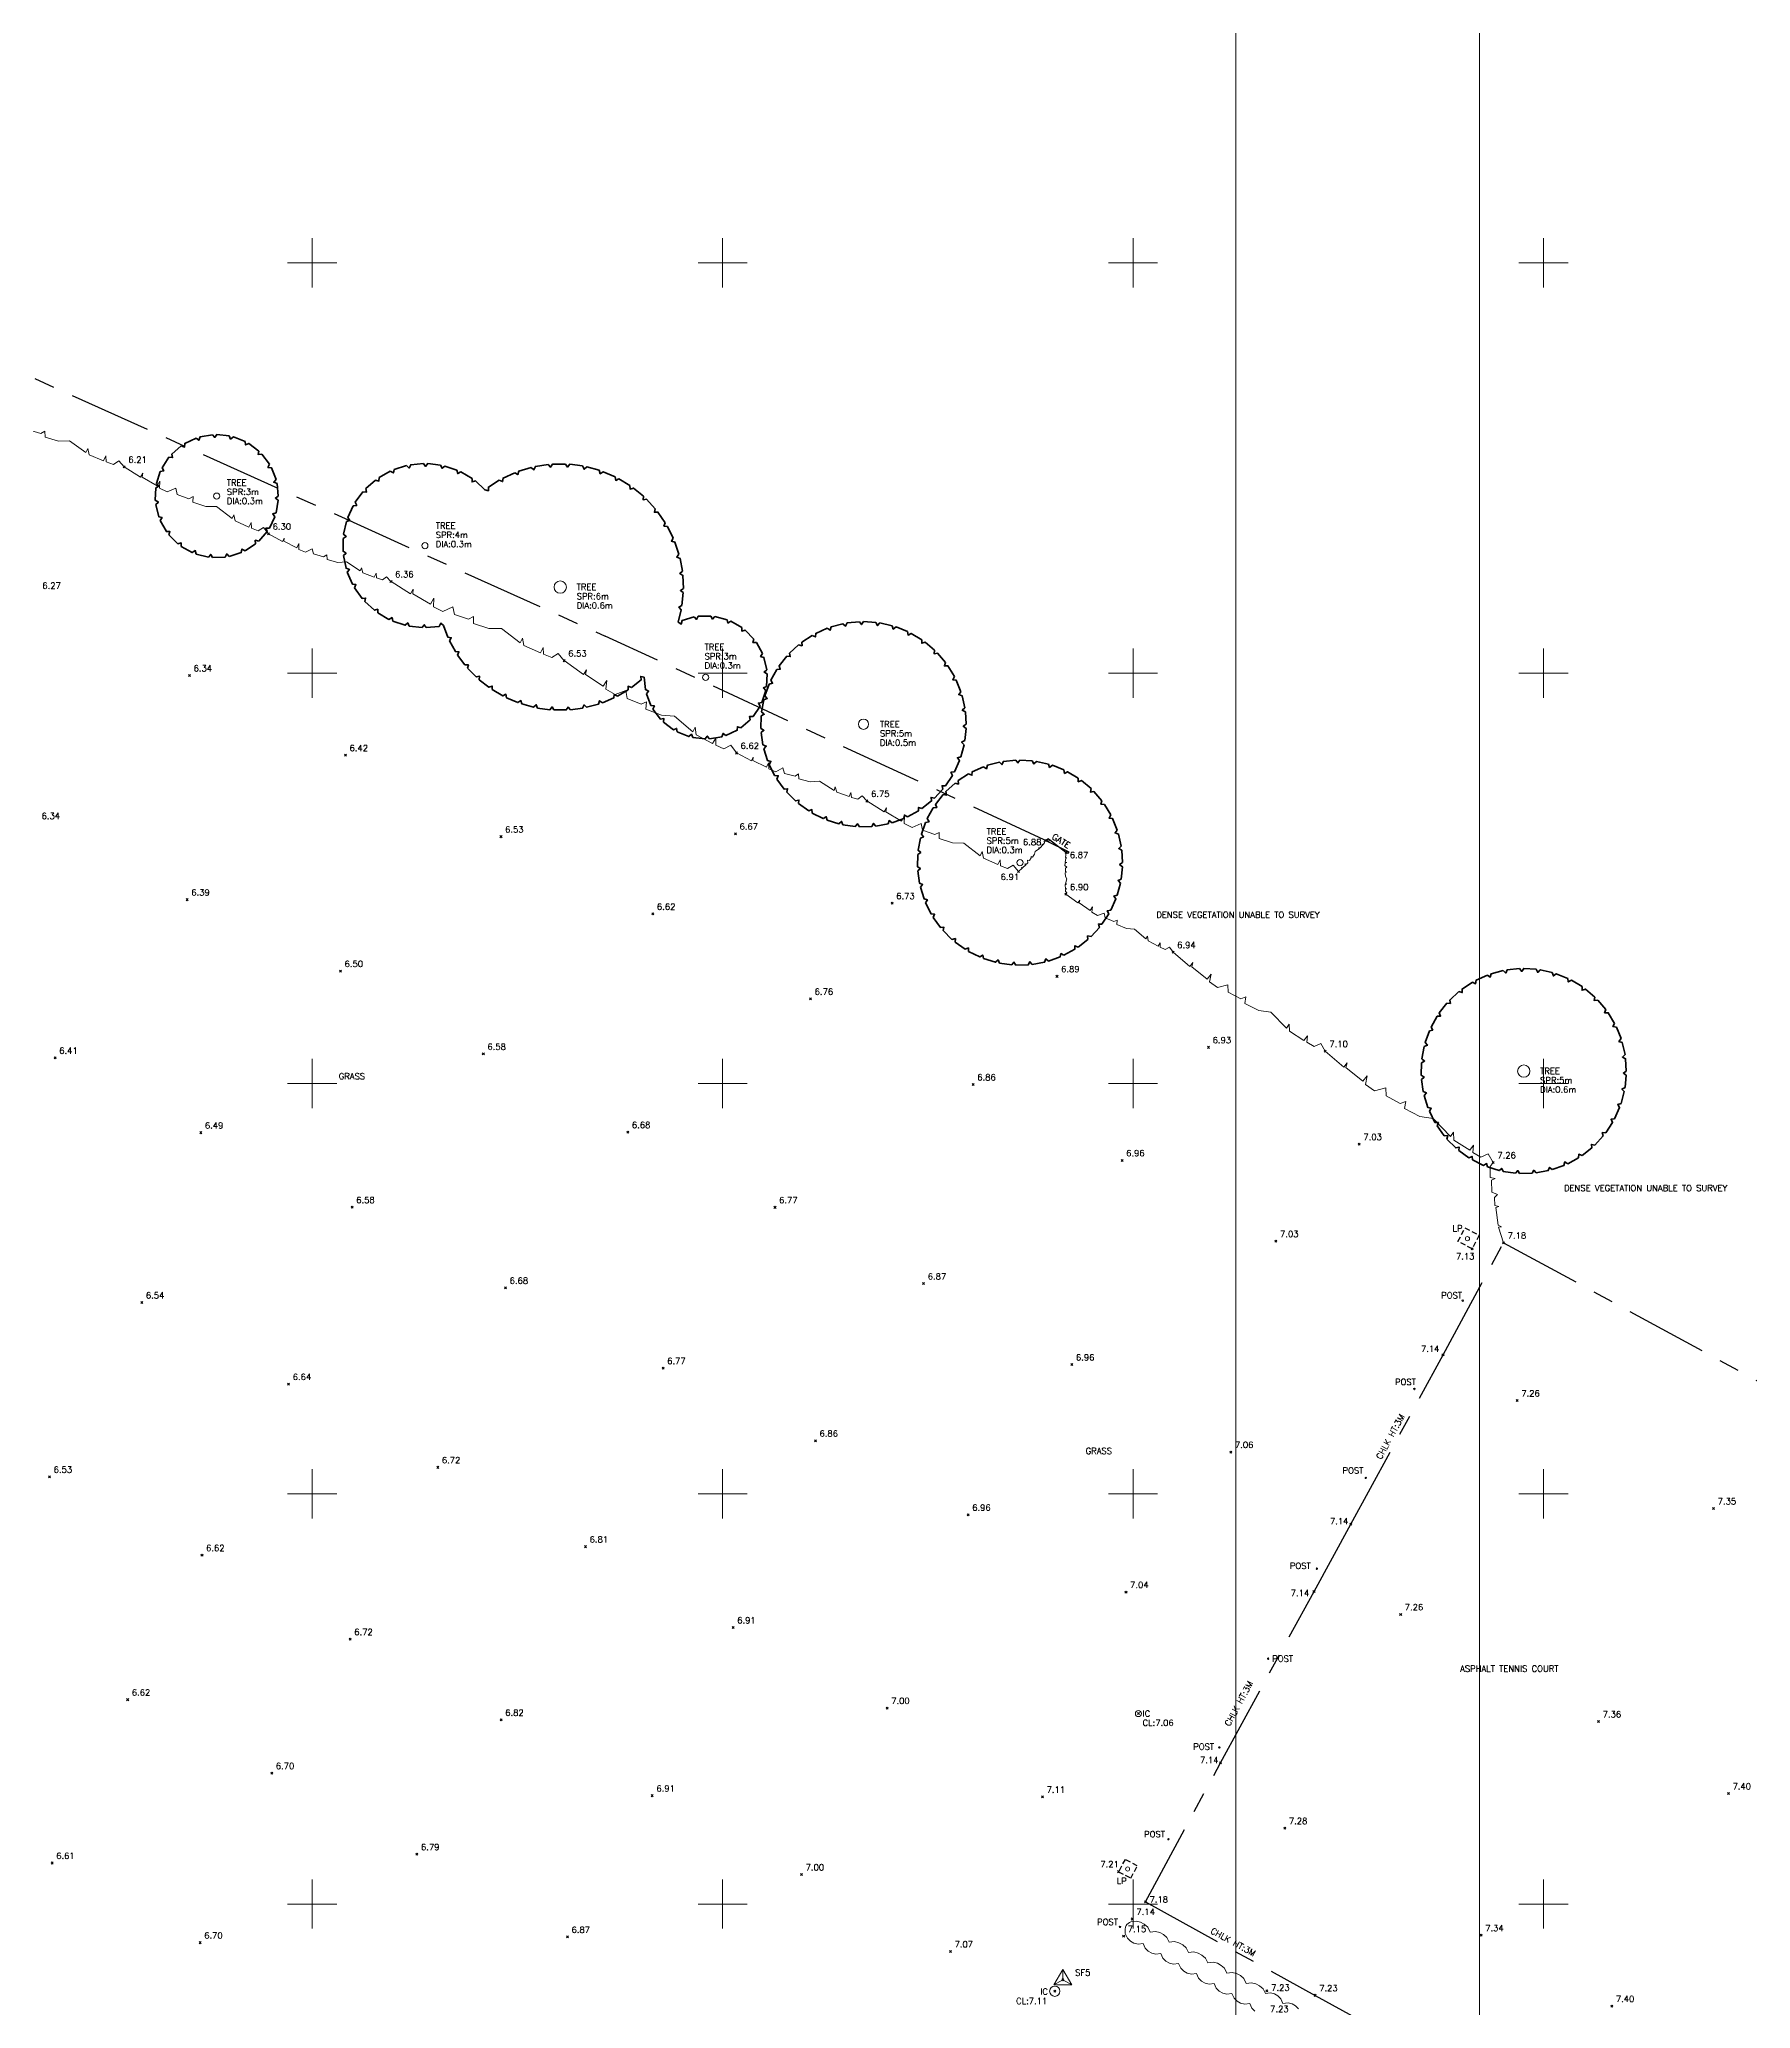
# Model space of a CAD drawing. Extents: x 521064 to 521635, y 174590 to 175241.
# Drawn here: x 521266.7 to 521350.1, y 175094.9 to 175190.9 of the extents above; entities that cross this region are included whole.
import ezdxf
from ezdxf.enums import TextEntityAlignment as Align

# ---------------------------------------------------------------- set-up
doc = ezdxf.new("R2010")
doc.units = 0
doc.header["$PDMODE"] = 3
doc.header["$PDSIZE"] = 0.05
doc.linetypes.add('Centre', pattern=[7, 4, -1, 1, -1])
doc.linetypes.add('HIDDEN', pattern=[0.375, 0.25, -0.125])
doc.layers.get('0').update_dxf_attribs({"linetype": 'CONTINUOUS', "lineweight": 18})
for name, color, linetype, lineweight in [('I031G_SURVEY-GRID', 7, 'CONTINUOUS', 18), ('I042T_SURVEY-STA', 1, 'CONTINUOUS', 13), ('I901G_TITLE-SHEET', 7, 'CONTINUOUS', 18), ('I910T_TXT-GEN-S', 7, 'CONTINUOUS', 13), ('I923G_SURVEY-POINT', 7, 'CONTINUOUS', 18), ('I923T_SURVEY-LEVEL', 7, 'CONTINUOUS', 13), ('I941G_TREE', 72, 'CONTINUOUS', 18), ('I941G_TREE-VEG', 6, 'CONTINUOUS', 35), ('I941T_TREE-TXT', 82, 'CONTINUOUS', 13), ('I960G_COVER', 1, 'CONTINUOUS', 18), ('I960T_COVER-TXT', 1, 'CONTINUOUS', 13), ('I976G_ST-FURN', 220, 'CONTINUOUS', 18), ('I976T_ST-FURN-TXT', 220, 'CONTINUOUS', 13), ('I995G_VEGETATION', 102, 'CONTINUOUS', 18)]:
    doc.layers.add(name, color=color, linetype=linetype, lineweight=lineweight)
for name, color, linetype in [('I280G_BLDG-FRAME', 7, 'HIDDEN'), ('I971G_FENCE', 5, 'Centre'), ('I973G_GATE', 20, 'CONTINUOUS')]:
    doc.layers.add(name, color=color, linetype=linetype)
doc.styles.add('MONOTXT', font='simplex.shx')

# ---------------------------------------------------------------- blocks, each defined once
blk = doc.blocks.new('PT_STATION')
at = {"color": 0, "linetype": 'Continuous', "flags": 128}
for points in [[(0, 0.5), (-0.433, -0.25)], [(-0.433, -0.25), (0, 0), (0, 0.5)], [(0.433, -0.25), (0, 0.5)], [(0, 0), (0.433, -0.25)], [(-0.433, -0.25), (0.433, -0.25)]]:
    blk.add_lwpolyline(points, dxfattribs=at)
blk = doc.blocks.new('HEL Vegitation')
at = {"color": 0, "linetype": 'ByBlock'}
blk.add_polyline3d([(0, 0, 0), (0.0922, -0.0113, 0), (0.0935, 0.0101, 0), (0.0995, -0.0077, 0), (0.1821, -0.0154, 0), (0.1845, 0.0113, 0), (0.197, -0.0202, 0), (0.2387, -0.0214, 0), (0.2678, 0.0125, 0), (0.2868, -0.0125, 0), (0.3463, -0.0065, 0), (0.3601, 0.0113, 0), (0.3714, -0.0138, 0), (0.4361, -0.0065, 0), (0.4826, 0.015, 0), (0.5749, -0.0053, 0), (0.5749, 0.015, 0), (0.5927, -0.0089, 0), (0.6647, -0.0077, 0), (0.6659, 0.0166, 0), (0.6788, -0.0077, 0), (0.714, -0.0053, 0), (0.7306, 0.0202, 0), (0.7646, 0.0036, 0)], dxfattribs=at)

msp = doc.modelspace()

# ---------------------------------------------------------------- linework, layer by layer
at = {"layer": 'I031G_SURVEY-GRID'}
for p, q in [((521280, 175181.2), (521280, 175178.8)), ((521300, 175181.2), (521300, 175178.8)), ((521320, 175181.2), (521320, 175178.8)), ((521340, 175181.2), (521340, 175178.8)), ((521278.8, 175180), (521281.2, 175180)), ((521298.8, 175180), (521301.2, 175180)), ((521318.8, 175180), (521321.2, 175180)), ((521338.8, 175180), (521341.2, 175180)), ((521280, 175161.2), (521280, 175158.8)), ((521300, 175161.2), (521300, 175158.8)), ((521320, 175161.2), (521320, 175158.8)), ((521340, 175161.2), (521340, 175158.8)), ((521278.8, 175160), (521281.2, 175160)), ((521298.8, 175160), (521301.2, 175160)), ((521318.8, 175160), (521321.2, 175160)), ((521338.8, 175160), (521341.2, 175160)), ((521280, 175141.2), (521280, 175138.8)), ((521300, 175141.2), (521300, 175138.8)), ((521320, 175141.2), (521320, 175138.8)), ((521340, 175141.2), (521340, 175138.8)), ((521278.8, 175140), (521281.2, 175140)), ((521298.8, 175140), (521301.2, 175140)), ((521318.8, 175140), (521321.2, 175140)), ((521338.8, 175140), (521341.2, 175140)), ((521280, 175121.2), (521280, 175118.8)), ((521300, 175121.2), (521300, 175118.8)), ((521320, 175121.2), (521320, 175118.8)), ((521340, 175121.2), (521340, 175118.8)), ((521278.8, 175120), (521281.2, 175120)), ((521298.8, 175120), (521301.2, 175120)), ((521318.8, 175120), (521321.2, 175120)), ((521338.8, 175120), (521341.2, 175120)), ((521280, 175101.2), (521280, 175098.8)), ((521300, 175101.2), (521300, 175098.8)), ((521320, 175101.2), (521320, 175098.8)), ((521340, 175101.2), (521340, 175098.8)), ((521278.8, 175100), (521281.2, 175100)), ((521298.8, 175100), (521301.2, 175100)), ((521318.8, 175100), (521321.2, 175100)), ((521338.8, 175100), (521341.2, 175100))]:
    msp.add_line(p, q, dxfattribs=at)
at = {"layer": 'I042T_SURVEY-STA', "color": 1}
msp.add_point((521316.578, 175096.307, 7.103), dxfattribs=at)
at = {"layer": 'I280G_BLDG-FRAME'}
for points in [[(521336.527, 175131.942, 7.132), (521335.836, 175132.301, 7.152), (521336.177, 175132.957, 7.16), (521336.867, 175132.599, 7.14)], [(521319.293, 175101.577, 7.213), (521319.891, 175101.261, 7.212), (521320.208, 175101.86, 7.211), (521319.611, 175102.176, 7.212)]]:
    msp.add_polyline3d(points, close=True, dxfattribs=at)
at = {"layer": 'I901G_TITLE-SHEET'}
for points in [[(521336.878, 175067.828), (521128.278, 175067.828), (521128.278, 175232.028), (521336.878, 175232.028)], [(521533.61, 175067.828), (521325.01, 175067.828), (521325.01, 175232.028), (521533.61, 175232.028)]]:
    msp.add_lwpolyline(points, close=True, dxfattribs=at)
at = {"layer": 'I923G_SURVEY-POINT'}
for p in [(521270.839, 175170.057, 6.208), (521277.871, 175166.798, 6.296), (521283.839, 175164.466, 6.364), (521292.274, 175160.61, 6.53), (521274.021, 175159.886, 6.341), (521281.62, 175155.997, 6.423), (521300.673, 175156.11, 6.619), (521307.032, 175153.769, 6.751), (521289.199, 175152.03, 6.532), (521300.624, 175152.174, 6.672), (521315.756, 175151.845, 6.881), (521316.746, 175151.254, 6.873), (521314.419, 175150.328, 6.913), (521273.906, 175148.96, 6.392), (521308.261, 175148.783, 6.727), (521316.729, 175149.222, 6.898), (521296.599, 175148.264, 6.622), (521321.95, 175146.397, 6.944), (521281.378, 175145.479, 6.496), (521316.295, 175145.223, 6.887), (521304.285, 175144.126, 6.759), (521267.473, 175141.249, 6.412), (521288.338, 175141.438, 6.577), (521323.681, 175141.761, 6.932), (521329.368, 175141.572, 7.098), (521312.21, 175139.948, 6.863), (521274.569, 175137.601, 6.495), (521295.379, 175137.625, 6.681), (521319.465, 175136.251, 6.959), (521331.026, 175137.038, 7.035), (521337.554, 175136.149, 7.265), (521281.943, 175133.965, 6.583), (521302.552, 175133.962, 6.765), (521326.965, 175132.311, 7.035), (521336.527, 175131.942, 7.132), (521338.06, 175132.236, 7.177), (521289.422, 175130.035, 6.683), (521309.795, 175130.242, 6.871), (521271.695, 175129.318, 6.539), (521335.106, 175126.771, 7.139), (521297.099, 175126.119, 6.77), (521317.019, 175126.294, 6.964), (521278.85, 175125.347, 6.639), (521338.721, 175124.54, 7.258), (521304.521, 175122.585, 6.862), (521324.767, 175122.032, 7.056), (521267.2, 175120.827, 6.527), (521286.119, 175121.286, 6.722), (521311.963, 175118.976, 6.958), (521348.294, 175119.278, 7.348), (521330.618, 175118.511, 7.136), (521274.628, 175117.006, 6.625), (521293.319, 175117.419, 6.811), (521319.657, 175115.207, 7.043), (521328.82, 175115.235, 7.136), (521333.043, 175114.12, 7.263), (521300.511, 175113.476, 6.913), (521281.849, 175112.911, 6.717), (521271.007, 175109.962, 6.62), (521308.015, 175109.553, 6.997), (521320.265, 175109.284, 7.063), (521289.205, 175108.974, 6.816), (521342.689, 175108.895, 7.359), (521324.262, 175106.883, 7.141), (521278.025, 175106.381, 6.702), (521296.572, 175105.282, 6.908), (521315.587, 175105.225, 7.105), (521349.016, 175105.388, 7.401), (521327.394, 175103.7, 7.276), (521267.323, 175101.999, 6.609), (521285.1, 175102.424, 6.793), (521303.845, 175101.435, 6.995), (521319.293, 175101.577, 7.213), (521320.604, 175100.106, 7.177), (521319.964, 175099.269, 7.139), (521274.537, 175098.116, 6.703), (521292.44, 175098.394, 6.867), (521319.543, 175098.434, 7.147), (521336.962, 175098.476, 7.338), (521311.104, 175097.689, 7.072), (521316.186, 175095.75, 7.107), (521326.522, 175095.764, 7.228), (521328.872, 175095.548, 7.229), (521343.329, 175095.025, 7.399)]:
    msp.add_point(p, dxfattribs=at)
at = {"layer": 'I941G_TREE'}
for centre, radius in [((521275.347, 175168.632), 0.15), ((521285.491, 175166.218), 0.15), ((521292.088, 175164.199), 0.3), ((521299.176, 175159.795), 0.15), ((521306.866, 175157.512), 0.25), ((521314.489, 175150.766), 0.15), ((521339.04, 175140.604), 0.3)]:
    msp.add_circle(centre, radius, dxfattribs=at)
at = {"layer": 'I941G_TREE-VEG'}
for points in [[(521273.617, 175171.083), (521273.155, 175170.68), (521273.191, 175170.512), (521273.02, 175170.526)], [(521274.342, 175171.459), (521273.788, 175171.196), (521273.778, 175171.024), (521273.617, 175171.083)], [(521275.142, 175171.625), (521274.538, 175171.521), (521274.482, 175171.358), (521274.342, 175171.459)], [(521275.957, 175171.57), (521275.347, 175171.632), (521275.249, 175171.491), (521275.142, 175171.625)], [(521276.727, 175171.296), (521276.156, 175171.521), (521276.024, 175171.411), (521275.957, 175171.57)], [(521277.395, 175170.825), (521276.906, 175171.196), (521276.749, 175171.125), (521276.727, 175171.296)], [(521277.91, 175170.191), (521277.54, 175170.68), (521277.369, 175170.655), (521277.395, 175170.825)], [(521272.595, 175169.827), (521272.41, 175169.243), (521272.529, 175169.118), (521272.375, 175169.041)], [(521273.02, 175170.526), (521272.683, 175170.012), (521272.764, 175169.861), (521272.595, 175169.827)], [(521278.236, 175169.442), (521278.011, 175170.012), (521277.84, 175170.034), (521277.91, 175170.191)], [(521283.802, 175169.844), (521283.255, 175169.535), (521283.251, 175169.361), (521283.085, 175169.413)], [(521284.593, 175170.116), (521283.994, 175169.927), (521283.953, 175169.758), (521283.802, 175169.844)], [(521285.423, 175170.217), (521284.798, 175170.157), (521284.723, 175170.001), (521284.593, 175170.116)], [(521286.256, 175170.144), (521285.632, 175170.215), (521285.526, 175170.078), (521285.423, 175170.217)], [(521287.055, 175169.899), (521286.46, 175170.099), (521286.328, 175169.986), (521286.256, 175170.144)], [(521287.787, 175169.494), (521287.246, 175169.812), (521287.093, 175169.73), (521287.055, 175169.899)], [(521290.672, 175170.029), (521290.068, 175169.848), (521290.019, 175169.681), (521289.872, 175169.774)], [(521291.499, 175170.17), (521290.876, 175170.075), (521290.805, 175169.916), (521290.672, 175170.029)], [(521292.338, 175170.193), (521291.708, 175170.187), (521291.615, 175170.039), (521291.499, 175170.17)], [(521293.172, 175170.1), (521292.547, 175170.181), (521292.434, 175170.048), (521292.338, 175170.193)], [(521293.985, 175169.891), (521293.378, 175170.058), (521293.247, 175169.943), (521293.172, 175170.1)], [(521294.76, 175169.571), (521294.183, 175169.821), (521294.037, 175169.725), (521293.985, 175169.891)], [(521272.375, 175169.041), (521272.354, 175168.428), (521272.502, 175168.34), (521272.375, 175168.224)], [(521278.347, 175168.632), (521278.284, 175169.243), (521278.126, 175169.309), (521278.236, 175169.442)], [(521282.473, 175168.843), (521282.1, 175168.339), (521282.166, 175168.178), (521281.993, 175168.158)], [(521283.085, 175169.413), (521282.615, 175168.998), (521282.646, 175168.827), (521282.473, 175168.843)], [(521288.418, 175168.945), (521287.955, 175169.369), (521287.788, 175169.32), (521287.787, 175169.494)], [(521289.116, 175169.41), (521288.586, 175169.07), (521288.585, 175168.896), (521288.418, 175168.945)], [(521289.872, 175169.774), (521289.3, 175169.511), (521289.275, 175169.339), (521289.116, 175169.41)], [(521295.484, 175169.145), (521294.947, 175169.474), (521294.789, 175169.399), (521294.76, 175169.571)], [(521296.141, 175168.623), (521295.655, 175169.024), (521295.489, 175168.971), (521295.484, 175169.145)], [(521272.375, 175168.224), (521272.52, 175167.628), (521272.686, 175167.583), (521272.595, 175167.437)], [(521278.236, 175167.823), (521278.34, 175168.428), (521278.205, 175168.535), (521278.347, 175168.632)], [(521281.993, 175168.158), (521281.733, 175167.587), (521281.831, 175167.444), (521281.666, 175167.389)], [(521296.718, 175168.015), (521296.293, 175168.479), (521296.121, 175168.45), (521296.141, 175168.623)], [(521297.206, 175167.331), (521296.849, 175167.85), (521296.675, 175167.846), (521296.718, 175168.015)], [(521272.595, 175167.437), (521272.896, 175166.902), (521273.068, 175166.904), (521273.02, 175166.739)], [(521277.395, 175166.44), (521277.798, 175166.902), (521277.739, 175167.064), (521277.91, 175167.074)], [(521277.91, 175167.074), (521278.174, 175167.628), (521278.073, 175167.767), (521278.236, 175167.823)], [(521281.666, 175167.389), (521281.53, 175166.776), (521281.656, 175166.656), (521281.506, 175166.568)], [(521297.593, 175166.587), (521297.312, 175167.15), (521297.139, 175167.17), (521297.206, 175167.331)], [(521273.02, 175166.739), (521273.454, 175166.305), (521273.619, 175166.353), (521273.617, 175166.181)], [(521273.617, 175166.181), (521274.152, 175165.881), (521274.298, 175165.972), (521274.342, 175165.805)], [(521275.957, 175165.695), (521276.542, 175165.881), (521276.575, 175166.049), (521276.727, 175165.969)], [(521276.727, 175165.969), (521277.24, 175166.305), (521277.227, 175166.477), (521277.395, 175166.44)], [(521281.506, 175166.568), (521281.501, 175165.94), (521281.649, 175165.849), (521281.521, 175165.732)], [(521297.872, 175165.795), (521297.673, 175166.393), (521297.504, 175166.437), (521297.593, 175166.587)], [(521274.342, 175165.805), (521274.939, 175165.66), (521275.055, 175165.787), (521275.142, 175165.639)], [(521275.142, 175165.639), (521275.756, 175165.66), (521275.833, 175165.814), (521275.957, 175165.695)], [(521281.521, 175165.732), (521281.646, 175165.117), (521281.809, 175165.058), (521281.709, 175164.917)], [(521298.038, 175164.973), (521297.924, 175165.592), (521297.763, 175165.659), (521297.872, 175165.795)], [(521281.709, 175164.917), (521281.959, 175164.341), (521282.131, 175164.318), (521282.062, 175164.159)], [(521282.062, 175164.159), (521282.426, 175163.648), (521282.599, 175163.661), (521282.565, 175163.491)], [(521298.088, 175164.135), (521298.062, 175164.764), (521297.912, 175164.853), (521298.038, 175164.973)], [(521298.02, 175163.299), (521298.082, 175163.925), (521297.946, 175164.034), (521298.088, 175164.135)], [(521282.565, 175163.491), (521283.028, 175163.067), (521283.194, 175163.116), (521283.196, 175162.942)], [(521297.837, 175162.48), (521297.985, 175163.092), (521297.866, 175163.218), (521298.02, 175163.299)], [(521283.196, 175162.942), (521283.737, 175162.623), (521283.889, 175162.706), (521283.927, 175162.536)], [(521283.927, 175162.536), (521284.522, 175162.337), (521284.655, 175162.45), (521284.727, 175162.292)], [(521284.727, 175162.292), (521285.35, 175162.22), (521285.456, 175162.358), (521285.56, 175162.219)], [(521285.56, 175162.219), (521286.185, 175162.279), (521286.26, 175162.435), (521286.39, 175162.32)], [(521286.39, 175162.32), (521286.606, 175161.76), (521286.775, 175161.728), (521286.691, 175161.579)], [(521298.609, 175162.741), (521298.023, 175162.565), (521297.987, 175162.396), (521297.837, 175162.48)], [(521299.423, 175162.785), (521298.811, 175162.773), (521298.731, 175162.62), (521298.609, 175162.741)], [(521300.219, 175162.608), (521299.626, 175162.761), (521299.508, 175162.636), (521299.423, 175162.785)], [(521300.937, 175162.223), (521300.408, 175162.53), (521300.261, 175162.441), (521300.219, 175162.608)], [(521301.526, 175161.659), (521301.099, 175162.098), (521300.933, 175162.051), (521300.937, 175162.223)], [(521305.093, 175162.187), (521304.542, 175161.939), (521304.521, 175161.769), (521304.366, 175161.842)], [(521305.866, 175162.411), (521305.282, 175162.254), (521305.234, 175162.09), (521305.093, 175162.187)], [(521306.665, 175162.508), (521306.064, 175162.447), (521305.99, 175162.292), (521305.866, 175162.411)], [(521307.469, 175162.475), (521306.866, 175162.512), (521306.768, 175162.371), (521306.665, 175162.508)], [(521308.257, 175162.314), (521307.668, 175162.447), (521307.549, 175162.323), (521307.469, 175162.475)], [(521309.009, 175162.029), (521308.449, 175162.254), (521308.312, 175162.152), (521308.257, 175162.314)], [(521286.691, 175161.579), (521286.979, 175161.053), (521287.15, 175161.043), (521287.087, 175160.884)], [(521301.941, 175160.958), (521301.648, 175161.495), (521301.476, 175161.495), (521301.526, 175161.659)], [(521303.704, 175161.385), (521303.26, 175160.975), (521303.294, 175160.807), (521303.123, 175160.827)], [(521304.366, 175161.842), (521303.862, 175161.509), (521303.869, 175161.337), (521303.704, 175161.385)], [(521309.706, 175161.627), (521309.189, 175161.939), (521309.037, 175161.86), (521309.009, 175162.029)], [(521310.329, 175161.118), (521309.87, 175161.509), (521309.707, 175161.455), (521309.706, 175161.627)], [(521287.087, 175160.884), (521287.443, 175160.401), (521287.614, 175160.414), (521287.573, 175160.248)], [(521287.573, 175160.248), (521287.99, 175159.816), (521288.158, 175159.852), (521288.138, 175159.682)], [(521302.152, 175160.17), (521302.014, 175160.767), (521301.848, 175160.813), (521301.941, 175160.958)], [(521303.123, 175160.827), (521302.751, 175160.352), (521302.811, 175160.191), (521302.64, 175160.184)], [(521310.863, 175160.515), (521310.472, 175160.975), (521310.302, 175160.948), (521310.329, 175161.118)], [(521311.293, 175159.835), (521310.981, 175160.352), (521310.809, 175160.352), (521310.863, 175160.515)], [(521288.138, 175159.682), (521288.61, 175159.31), (521288.771, 175159.368), (521288.775, 175159.197)], [(521294.872, 175158.884), (521295.39, 175159.188), (521295.394, 175159.36), (521295.555, 175159.301)], [(521295.555, 175159.301), (521296.027, 175159.672), (521296.008, 175159.843), (521296.176, 175159.806)], [(521296.176, 175159.806), (521296.236, 175159.197), (521296.394, 175159.13), (521296.283, 175158.998)], [(521301.915, 175158.573), (521302.106, 175159.154), (521301.989, 175159.28), (521302.143, 175159.355)], [(521302.266, 175159.472), (521302.063, 175158.903), (521302.171, 175158.77), (521302.011, 175158.708)], [(521302.143, 175159.355), (521302.171, 175159.967), (521302.024, 175160.056), (521302.152, 175160.17)], [(521302.64, 175160.184), (521302.349, 175159.655), (521302.434, 175159.506), (521302.266, 175159.472)], [(521311.609, 175159.095), (521311.383, 175159.655), (521311.214, 175159.683), (521311.293, 175159.835)], [(521288.775, 175159.197), (521289.291, 175158.891), (521289.443, 175158.97), (521289.47, 175158.8)], [(521289.47, 175158.8), (521290.022, 175158.566), (521290.162, 175158.664), (521290.211, 175158.5)], [(521290.211, 175158.5), (521290.79, 175158.341), (521290.916, 175158.457), (521290.986, 175158.301)], [(521290.986, 175158.301), (521291.581, 175158.22), (521291.69, 175158.352), (521291.781, 175158.206)], [(521291.781, 175158.206), (521292.381, 175158.206), (521292.472, 175158.351), (521292.581, 175158.219)], [(521292.581, 175158.219), (521293.176, 175158.298), (521293.246, 175158.454), (521293.372, 175158.338)], [(521293.372, 175158.338), (521293.951, 175158.495), (521294, 175158.659), (521294.14, 175158.56)], [(521294.14, 175158.56), (521294.694, 175158.794), (521294.721, 175158.963), (521294.872, 175158.884)], [(521296.283, 175158.998), (521296.505, 175158.428), (521296.676, 175158.405), (521296.605, 175158.249)], [(521301.485, 175157.88), (521301.826, 175158.389), (521301.746, 175158.541), (521301.915, 175158.573)], [(521302.011, 175158.708), (521301.902, 175158.114), (521302.03, 175158), (521301.882, 175157.914)], [(521311.801, 175158.314), (521311.668, 175158.903), (521311.506, 175158.958), (521311.609, 175159.095)], [(521311.866, 175157.512), (521311.829, 175158.114), (521311.678, 175158.195), (521311.801, 175158.314)], [(521296.605, 175158.249), (521296.972, 175157.759), (521297.142, 175157.784), (521297.116, 175157.614)], [(521297.116, 175157.614), (521297.602, 175157.241), (521297.759, 175157.311), (521297.779, 175157.14)], [(521300.158, 175156.96), (521300.713, 175157.219), (521300.724, 175157.39), (521300.884, 175157.329)], [(521300.884, 175157.329), (521301.349, 175157.727), (521301.314, 175157.896), (521301.485, 175157.88)], [(521301.882, 175157.914), (521301.87, 175157.31), (521302.015, 175157.218), (521301.882, 175157.109)], [(521311.801, 175156.71), (521311.862, 175157.31), (521311.725, 175157.414), (521311.866, 175157.512)], [(521297.779, 175157.14), (521298.347, 175156.912), (521298.48, 175157.021), (521298.545, 175156.862)], [(521298.545, 175156.862), (521299.154, 175156.795), (521299.252, 175156.936), (521299.358, 175156.801)], [(521299.358, 175156.801), (521299.962, 175156.9), (521300.019, 175157.062), (521300.158, 175156.96)], [(521301.882, 175157.109), (521301.967, 175156.512), (521302.125, 175156.444), (521302.011, 175156.315)], [(521311.609, 175155.928), (521311.765, 175156.512), (521311.646, 175156.636), (521311.801, 175156.71)], [(521302.011, 175156.315), (521302.191, 175155.739), (521302.357, 175155.697), (521302.266, 175155.552)], [(521302.266, 175155.552), (521302.536, 175155.012), (521302.707, 175154.997), (521302.64, 175154.839)], [(521311.293, 175155.188), (521311.541, 175155.739), (521311.444, 175155.88), (521311.609, 175155.928)], [(521312.716, 175155.441), (521312.166, 175155.193), (521312.145, 175155.023), (521311.989, 175155.096)], [(521313.489, 175155.665), (521312.906, 175155.509), (521312.858, 175155.344), (521312.716, 175155.441)], [(521314.288, 175155.762), (521313.687, 175155.701), (521313.613, 175155.546), (521313.489, 175155.665)], [(521315.092, 175155.729), (521314.489, 175155.766), (521314.392, 175155.625), (521314.288, 175155.762)], [(521315.881, 175155.569), (521315.292, 175155.701), (521315.172, 175155.578), (521315.092, 175155.729)], [(521316.633, 175155.283), (521316.073, 175155.509), (521315.935, 175155.406), (521315.881, 175155.569)], [(521302.64, 175154.839), (521302.993, 175154.349), (521303.164, 175154.363), (521303.123, 175154.196)], [(521310.329, 175153.906), (521310.739, 175154.349), (521310.692, 175154.514), (521310.863, 175154.508)], [(521311.327, 175154.639), (521310.883, 175154.23), (521310.917, 175154.061), (521310.747, 175154.082)], [(521310.863, 175154.508), (521311.196, 175155.012), (521311.123, 175155.167), (521311.293, 175155.188)], [(521311.989, 175155.096), (521311.486, 175154.763), (521311.492, 175154.592), (521311.327, 175154.639)], [(521317.33, 175154.881), (521316.813, 175155.193), (521316.661, 175155.114), (521316.633, 175155.283)], [(521317.953, 175154.372), (521317.493, 175154.763), (521317.33, 175154.709), (521317.33, 175154.881)], [(521303.123, 175154.196), (521303.55, 175153.769), (521303.717, 175153.81), (521303.704, 175153.639)], [(521303.704, 175153.639), (521304.194, 175153.286), (521304.352, 175153.353), (521304.366, 175153.182)], [(521309.706, 175153.397), (521310.181, 175153.769), (521310.161, 175153.94), (521310.329, 175153.906)], [(521310.747, 175154.082), (521310.375, 175153.606), (521310.435, 175153.446), (521310.263, 175153.438)], [(521318.487, 175153.77), (521318.095, 175154.23), (521317.926, 175154.202), (521317.953, 175154.372)], [(521318.917, 175153.09), (521318.604, 175153.606), (521318.433, 175153.607), (521318.487, 175153.77)], [(521304.366, 175153.182), (521304.906, 175152.912), (521305.051, 175153.003), (521305.093, 175152.837)], [(521305.093, 175152.837), (521305.669, 175152.657), (521305.798, 175152.77), (521305.866, 175152.613)], [(521305.866, 175152.613), (521306.464, 175152.528), (521306.572, 175152.661), (521306.665, 175152.516)], [(521306.665, 175152.516), (521307.268, 175152.528), (521307.354, 175152.676), (521307.469, 175152.548)], [(521307.469, 175152.548), (521308.062, 175152.657), (521308.124, 175152.817), (521308.257, 175152.709)], [(521308.257, 175152.709), (521308.826, 175152.912), (521308.86, 175153.08), (521309.009, 175152.994)], [(521309.009, 175152.994), (521309.538, 175153.286), (521309.546, 175153.457), (521309.706, 175153.397)], [(521309.89, 175152.726), (521309.687, 175152.157), (521309.795, 175152.024), (521309.635, 175151.963)], [(521310.263, 175153.438), (521309.972, 175152.909), (521310.058, 175152.761), (521309.89, 175152.726)], [(521319.232, 175152.349), (521319.007, 175152.909), (521318.837, 175152.937), (521318.917, 175153.09)], [(521309.635, 175151.963), (521309.526, 175151.369), (521309.654, 175151.254), (521309.506, 175151.168)], [(521319.425, 175151.568), (521319.292, 175152.157), (521319.129, 175152.212), (521319.232, 175152.349)], [(521319.489, 175150.766), (521319.453, 175151.369), (521319.301, 175151.449), (521319.425, 175151.568)], [(521309.506, 175151.168), (521309.494, 175150.565), (521309.638, 175150.473), (521309.506, 175150.364)], [(521319.425, 175149.964), (521319.485, 175150.565), (521319.348, 175150.668), (521319.489, 175150.766)], [(521309.506, 175150.364), (521309.59, 175149.766), (521309.748, 175149.698), (521309.635, 175149.569)], [(521319.232, 175149.183), (521319.388, 175149.766), (521319.27, 175149.89), (521319.425, 175149.964)], [(521309.635, 175149.569), (521309.814, 175148.993), (521309.981, 175148.951), (521309.89, 175148.806)], [(521309.89, 175148.806), (521310.159, 175148.266), (521310.33, 175148.252), (521310.263, 175148.094)], [(521318.917, 175148.442), (521319.165, 175148.993), (521319.067, 175149.134), (521319.232, 175149.183)], [(521310.263, 175148.094), (521310.616, 175147.604), (521310.788, 175147.617), (521310.747, 175147.45)], [(521317.953, 175147.16), (521318.362, 175147.604), (521318.315, 175147.769), (521318.487, 175147.762)], [(521318.487, 175147.762), (521318.82, 175148.266), (521318.746, 175148.421), (521318.917, 175148.442)], [(521310.747, 175147.45), (521311.174, 175147.023), (521311.341, 175147.064), (521311.327, 175146.893)], [(521311.327, 175146.893), (521311.817, 175146.54), (521311.975, 175146.607), (521311.989, 175146.436)], [(521317.33, 175146.651), (521317.805, 175147.023), (521317.785, 175147.194), (521317.953, 175147.16)], [(521311.989, 175146.436), (521312.53, 175146.166), (521312.675, 175146.257), (521312.716, 175146.091)], [(521312.716, 175146.091), (521313.293, 175145.911), (521313.422, 175146.025), (521313.489, 175145.867)], [(521313.489, 175145.867), (521314.087, 175145.782), (521314.196, 175145.915), (521314.288, 175145.77)], [(521314.288, 175145.77), (521314.892, 175145.782), (521314.978, 175145.931), (521315.092, 175145.802)], [(521315.092, 175145.802), (521315.686, 175145.911), (521315.747, 175146.072), (521315.881, 175145.963)], [(521315.881, 175145.963), (521316.449, 175146.166), (521316.484, 175146.334), (521316.633, 175146.249)], [(521316.633, 175146.249), (521317.162, 175146.54), (521317.169, 175146.711), (521317.33, 175146.651)], [(521336.54, 175144.934), (521336.037, 175144.601), (521336.043, 175144.429), (521335.878, 175144.477)], [(521337.267, 175145.279), (521336.717, 175145.031), (521336.696, 175144.861), (521336.54, 175144.934)], [(521338.04, 175145.503), (521337.457, 175145.346), (521337.409, 175145.182), (521337.267, 175145.279)], [(521338.839, 175145.6), (521338.238, 175145.539), (521338.164, 175145.384), (521338.04, 175145.503)], [(521339.643, 175145.567), (521339.04, 175145.604), (521338.942, 175145.463), (521338.839, 175145.6)], [(521340.431, 175145.406), (521339.842, 175145.539), (521339.723, 175145.415), (521339.643, 175145.567)], [(521341.184, 175145.121), (521340.624, 175145.346), (521340.486, 175145.244), (521340.431, 175145.406)], [(521341.881, 175144.719), (521341.364, 175145.031), (521341.212, 175144.952), (521341.184, 175145.121)], [(521335.298, 175143.919), (521334.925, 175143.444), (521334.986, 175143.283), (521334.814, 175143.276)], [(521335.878, 175144.477), (521335.434, 175144.067), (521335.468, 175143.899), (521335.298, 175143.919)], [(521342.504, 175144.21), (521342.044, 175144.601), (521341.881, 175144.547), (521341.881, 175144.719)], [(521343.037, 175143.607), (521342.646, 175144.067), (521342.477, 175144.04), (521342.504, 175144.21)], [(521334.814, 175143.276), (521334.523, 175142.747), (521334.608, 175142.598), (521334.44, 175142.563)], [(521343.468, 175142.927), (521343.155, 175143.444), (521342.984, 175143.444), (521343.037, 175143.607)], [(521343.783, 175142.187), (521343.558, 175142.747), (521343.388, 175142.775), (521343.468, 175142.927)], [(521334.44, 175142.563), (521334.238, 175141.995), (521334.346, 175141.862), (521334.186, 175141.8)], [(521343.976, 175141.406), (521343.843, 175141.995), (521343.68, 175142.05), (521343.783, 175142.187)], [(521334.056, 175141.006), (521334.044, 175140.402), (521334.189, 175140.31), (521334.056, 175140.201)], [(521334.186, 175141.8), (521334.077, 175141.206), (521334.205, 175141.092), (521334.056, 175141.006)], [(521344.04, 175140.604), (521344.004, 175141.206), (521343.852, 175141.286), (521343.976, 175141.406)], [(521334.056, 175140.201), (521334.141, 175139.604), (521334.299, 175139.536), (521334.186, 175139.407)], [(521343.976, 175139.802), (521344.036, 175140.402), (521343.899, 175140.506), (521344.04, 175140.604)], [(521334.186, 175139.407), (521334.365, 175138.831), (521334.532, 175138.789), (521334.44, 175138.644)], [(521343.783, 175139.02), (521343.939, 175139.604), (521343.821, 175139.728), (521343.976, 175139.802)], [(521334.44, 175138.644), (521334.71, 175138.104), (521334.881, 175138.089), (521334.814, 175137.931)], [(521343.037, 175137.6), (521343.37, 175138.104), (521343.297, 175138.259), (521343.468, 175138.28)], [(521343.468, 175138.28), (521343.715, 175138.831), (521343.618, 175138.972), (521343.783, 175139.02)], [(521334.814, 175137.931), (521335.167, 175137.441), (521335.338, 175137.455), (521335.298, 175137.288)], [(521335.298, 175137.288), (521335.725, 175136.861), (521335.891, 175136.902), (521335.878, 175136.731)], [(521342.504, 175136.998), (521342.913, 175137.441), (521342.866, 175137.606), (521343.037, 175137.6)], [(521335.878, 175136.731), (521336.368, 175136.378), (521336.526, 175136.445), (521336.54, 175136.274)], [(521336.54, 175136.274), (521337.08, 175136.004), (521337.226, 175136.095), (521337.267, 175135.929)], [(521341.184, 175136.086), (521341.713, 175136.378), (521341.72, 175136.549), (521341.881, 175136.489)], [(521341.881, 175136.489), (521342.356, 175136.861), (521342.336, 175137.032), (521342.504, 175136.998)], [(521337.267, 175135.929), (521337.844, 175135.749), (521337.972, 175135.862), (521338.04, 175135.705)], [(521338.04, 175135.705), (521338.638, 175135.62), (521338.747, 175135.753), (521338.839, 175135.608)], [(521338.839, 175135.608), (521339.443, 175135.62), (521339.529, 175135.768), (521339.643, 175135.64)], [(521339.643, 175135.64), (521340.237, 175135.749), (521340.298, 175135.909), (521340.431, 175135.801)], [(521340.431, 175135.801), (521341, 175136.004), (521341.035, 175136.172), (521341.184, 175136.086)]]:
    msp.add_lwpolyline(points, dxfattribs=at)
at = {"layer": 'I960G_COVER'}
for centre, radius in [((521320.265, 175109.284, 7.063), 0.15), ((521316.186, 175095.75, 7.107), 0.25)]:
    msp.add_circle(centre, radius, dxfattribs=at)
at = {"layer": 'I971G_FENCE'}
for points in [[(521232.814, 175189.431, 6.128), (521242.623, 175185.192, 5.9), (521249.316, 175182.199, 5.98), (521261.924, 175176.419, 6.11), (521294.278, 175161.809, 6.53)], [(521315.875, 175151.786, 6.894), (521294.278, 175161.809, 6.53)], [(521320.61, 175100.108, 7.172), (521324.262, 175106.883, 7.141), (521328.82, 175115.235, 7.136), (521330.618, 175118.511, 7.136), (521335.106, 175126.771, 7.139), (521338.06, 175132.236, 7.177)], [(521338.06, 175132.236, 7.177), (521371.067, 175114.262, 7.668)], [(521320.604, 175100.106, 7.177), (521328.872, 175095.548, 7.229), (521337.231, 175090.94, 7.323)]]:
    msp.add_polyline3d(points, dxfattribs=at)
at = {"layer": 'I973G_GATE', "elevation": 6.894}
for points in [[(521315.875, 175151.786), (521315.928, 175151.871), (521315.843, 175151.923), (521315.79, 175151.838), (521315.875, 175151.786), (521316.782, 175151.34), (521316.867, 175151.287), (521316.814, 175151.202), (521316.729, 175151.255)], [(521316.782, 175151.34), (521316.729, 175151.255), (521315.928, 175151.871)]]:
    msp.add_lwpolyline(points, dxfattribs=at)
at = {"layer": 'I976G_ST-FURN'}
for centre, radius in [((521336.297, 175132.433, 7.225), 0.1), ((521336.066, 175129.414, 7.12), 0.035), ((521333.709, 175125.107, 7.139), 0.035), ((521331.341, 175120.77, 7.146), 0.035), ((521328.96, 175116.347, 7.139), 0.035), ((521326.584, 175111.958, 7.127), 0.035), ((521324.207, 175107.631, 7.149), 0.035), ((521321.723, 175103.161, 7.162), 0.035), ((521319.736, 175101.706, 7.214), 0.1), ((521319.365, 175098.886, 7.123), 0.035)]:
    msp.add_circle(centre, radius, dxfattribs=at)
at = {"layer": 'I995G_VEGETATION', "elevation": 7.265}
msp.add_lwpolyline([(521337.554, 175136.149), (521337.401, 175135.951), (521337.409, 175135.412), (521337.655, 175135.366), (521337.474, 175135.28), (521337.479, 175134.699), (521337.756, 175134.583), (521337.611, 175134.446), (521337.639, 175134.051), (521337.832, 175133.999), (521337.688, 175133.957), (521337.792, 175133.087), (521337.959, 175133.018), (521337.81, 175132.999), (521338.06, 175132.236)], dxfattribs=at)
at = {"layer": 'I995G_VEGETATION', "linetype": 'Continuous'}
for points in [[(521326.452, 175095.632, 7.222), (521326.335, 175095.864, 7.222), (521326.171, 175096.009, 7.222), (521325.984, 175096.109, 7.222), (521325.773, 175096.165, 7.222), (521325.515, 175096.133, 7.222), (521325.398, 175096.365, 7.209), (521325.234, 175096.509, 7.209), (521325.047, 175096.609, 7.209), (521324.836, 175096.665, 7.209), (521324.578, 175096.633, 7.209), (521324.461, 175096.866, 7.196), (521324.297, 175097.01, 7.196), (521324.11, 175097.11, 7.196), (521323.899, 175097.166, 7.196), (521323.641, 175097.134, 7.196), (521323.524, 175097.366, 7.183), (521323.361, 175097.511, 7.183), (521323.173, 175097.611, 7.183), (521322.962, 175097.667, 7.183), (521322.704, 175097.635, 7.183), (521322.587, 175097.867, 7.171), (521322.424, 175098.011, 7.171), (521322.236, 175098.111, 7.171), (521322.025, 175098.167, 7.171), (521321.767, 175098.135, 7.171), (521321.651, 175098.368, 7.158), (521321.487, 175098.512, 7.158), (521321.299, 175098.612, 7.158), (521321.088, 175098.668, 7.158), (521320.83, 175098.636, 7.158), (521320.714, 175098.868, 7.145), (521320.55, 175099.013, 7.145), (521320.363, 175099.113, 7.145), (521320.152, 175099.169, 7.145), (521319.894, 175099.137, 7.145)], [(521319.623, 175098.561, 7.151), (521319.723, 175098.333, 7.151), (521319.872, 175098.192, 7.151), (521320.045, 175098.094, 7.151), (521320.243, 175098.04, 7.151), (521320.49, 175098.074, 7.151), (521320.589, 175097.845, 7.162), (521320.738, 175097.704, 7.162), (521320.912, 175097.607, 7.162), (521321.109, 175097.553, 7.162), (521321.356, 175097.586, 7.162), (521321.456, 175097.358, 7.173), (521321.605, 175097.217, 7.173), (521321.778, 175097.12, 7.173), (521321.976, 175097.066, 7.173), (521322.223, 175097.099, 7.173), (521322.323, 175096.871, 7.184), (521322.471, 175096.73, 7.184), (521322.645, 175096.633, 7.184), (521322.843, 175096.579, 7.184), (521323.089, 175096.612, 7.184), (521323.189, 175096.384, 7.196), (521323.338, 175096.243, 7.196), (521323.511, 175096.145, 7.196), (521323.709, 175096.092, 7.196), (521323.956, 175096.125, 7.196), (521324.056, 175095.897, 7.207), (521324.205, 175095.756, 7.207), (521324.378, 175095.658, 7.207), (521324.576, 175095.604, 7.207), (521324.822, 175095.638, 7.207), (521324.922, 175095.41, 7.218), (521325.071, 175095.268, 7.218), (521325.244, 175095.171, 7.218), (521325.442, 175095.117, 7.218), (521325.689, 175095.151, 7.218), (521325.789, 175094.922, 7.229), (521325.938, 175094.781, 7.229)], [(521328.068, 175094.892, 7.243), (521327.921, 175095.033, 7.243), (521327.749, 175095.129, 7.243), (521327.553, 175095.183, 7.243), (521327.307, 175095.149, 7.243), (521327.209, 175095.377, 7.233), (521327.062, 175095.517, 7.233), (521326.89, 175095.614, 7.233), (521326.694, 175095.667, 7.233), (521326.449, 175095.634, 7.233)]]:
    msp.add_polyline3d(points, dxfattribs=at)
msp.add_spline([(521319.623, 175098.561, 7.151), (521319.66, 175098.954, 7.15), (521319.894, 175099.137, 7.145)], degree=3, dxfattribs=at)

# ---------------------------------------------------------------- block references
at = {"layer": 'I042T_SURVEY-STA'}
msp.add_blockref('PT_STATION', (521316.578, 175096.307), dxfattribs=at)
at = {"layer": 'I995G_VEGETATION', "linetype": 'Continuous'}
for p, xscale, yscale, zscale, rotation in [((521263.458, 175173.159, 6.107), 10.47122680208754, 10.47122680208754, 10.47122680208754, 336.931166680656), ((521270.839, 175170.057, 6.208), 10.13627508802736, 10.13627508802736, 10.13627508802736, 334.8661712868677), ((521277.871, 175166.798, 6.296), 8.379396787246526, 8.379396787246526, 8.379396787246526, 338.3811781000407), ((521283.839, 175164.466, 6.364), 12.13073614855861, 12.13073614855861, 12.13073614855861, 335.1619345389093), ((521292.274, 175160.61, 6.53), 12.46153441647404, 12.46153441647404, 12.46153441647404, 331.5416675834585), ((521300.673, 175156.11, 6.619), 8.861479248665482, 8.861479248665482, 8.861479248665482, 339.5216829137303), ((521307.032, 175153.769, 6.751), 10.65819204813459, 10.65819204813459, 10.65819204813459, 334.7470954714946), ((521314.419, 175150.328, 6.913), 2.645155187191889, 2.645155187191889, 2.645155187191889, 48.31950058633935), ((521316.746, 175151.254, 6.873), 2.657710332157196, 2.657710332157196, 2.657710332157196, 269.2223248603755), ((521316.729, 175149.222, 6.898), 7.764568803607428, 7.764568803607428, 7.764568803607428, 331.3167010873599), ((521321.95, 175146.397, 6.944), 11.57296761905229, 11.57296761905229, 11.57296761905229, 326.6861656407036), ((521329.368, 175141.572, 7.098), 12.84165002740776, 12.84165002740776, 12.84165002740776, 326.200493775905)]:
    msp.add_blockref('HEL Vegitation', p, dxfattribs=dict(at, xscale=xscale, yscale=yscale, zscale=zscale, rotation=rotation))

# ---------------------------------------------------------------- texts
at = {"layer": 'I042T_SURVEY-STA', "style": 'MONOTXT'}
msp.add_text('SF5', height=0.3, dxfattribs=at).set_placement((521317.178, 175096.507, 7.103))
at = {"layer": 'I910T_TXT-GEN-S', "style": 'MONOTXT'}
msp.add_text('GATE', height=0.3, rotation=328.158, dxfattribs=at).set_placement((521316.497, 175151.823), align=Align.MIDDLE)
for s, p in [('DENSE VEGETATION UNABLE TO SURVEY', (521321.136, 175148.074)), ('GRASS', (521281.291, 175140.202)), ('DENSE VEGETATION UNABLE TO SURVEY', (521341.003, 175134.749)), ('GRASS', (521317.692, 175121.937)), ('ASPHALT TENNIS COURT', (521335.94, 175111.324))]:
    msp.add_text(s, height=0.3, dxfattribs=at).set_placement(p)
for rotation, p in [(61.47732, (521332.092, 175121.643)), (61.67302, (521324.71, 175108.635)), (331.13427, (521323.745, 175098.603))]:
    msp.add_text('CHLK HT:3M', height=0.3, rotation=rotation, dxfattribs=at).set_placement(p)
at = {"layer": 'I923T_SURVEY-LEVEL', "style": 'MONOTXT'}
for s, p in [('6.21', (521271.039, 175170.257, 6.208)), ('6.30', (521278.071, 175166.998, 6.296)), ('6.27', (521266.848, 175164.119, 6.269)), ('6.36', (521284.039, 175164.666, 6.364)), ('6.34', (521274.221, 175160.087, 6.341)), ('6.53', (521292.474, 175160.81, 6.53)), ('6.42', (521281.82, 175156.198, 6.423)), ('6.62', (521300.873, 175156.31, 6.619)), ('6.75', (521307.232, 175153.969, 6.751)), ('6.34', (521266.813, 175152.89, 6.34)), ('6.53', (521289.399, 175152.23, 6.532)), ('6.67', (521300.824, 175152.375, 6.672)), ('6.88', (521314.636, 175151.615, 6.881)), ('6.87', (521316.919, 175150.982, 6.873)), ('6.91', (521313.549, 175149.92, 6.913)), ('6.90', (521316.929, 175149.422, 6.898)), ('6.39', (521274.106, 175149.16, 6.392)), ('6.62', (521296.799, 175148.464, 6.622)), ('6.73', (521308.461, 175148.984, 6.727)), ('6.94', (521322.15, 175146.597, 6.944)), ('6.50', (521281.578, 175145.679, 6.496)), ('6.89', (521316.495, 175145.423, 6.887)), ('6.76', (521304.485, 175144.326, 6.759)), ('6.93', (521323.881, 175141.961, 6.932)), ('7.10', (521329.568, 175141.772, 7.098)), ('6.41', (521267.673, 175141.449, 6.412)), ('6.58', (521288.538, 175141.638, 6.577)), ('6.86', (521312.41, 175140.149, 6.863)), ('6.68', (521295.579, 175137.825, 6.681)), ('6.49', (521274.769, 175137.801, 6.495)), ('7.03', (521331.226, 175137.238, 7.035)), ('6.96', (521319.665, 175136.451, 6.959)), ('7.26', (521337.754, 175136.349, 7.265)), ('6.58', (521282.143, 175134.165, 6.583)), ('6.77', (521302.752, 175134.162, 6.765)), ('7.03', (521327.165, 175132.511, 7.035)), ('7.18', (521338.26, 175132.436, 7.177)), ('7.13', (521335.738, 175131.421, 7.132)), ('6.68', (521289.622, 175130.235, 6.683)), ('6.87', (521309.995, 175130.442, 6.871)), ('6.54', (521271.895, 175129.518, 6.539)), ('6.77', (521297.298, 175126.319, 6.77)), ('6.96', (521317.219, 175126.494, 6.964)), ('7.14', (521334.034, 175126.915, 7.139)), ('6.64', (521279.05, 175125.547, 6.639)), ('7.26', (521338.921, 175124.74, 7.258)), ('6.86', (521304.721, 175122.785, 6.862)), ('7.06', (521324.967, 175122.232, 7.056)), ('6.53', (521267.4, 175121.027, 6.527)), ('6.72', (521286.319, 175121.486, 6.722)), ('6.96', (521312.162, 175119.176, 6.958)), ('7.35', (521348.494, 175119.478, 7.348)), ('7.14', (521329.596, 175118.51, 7.136)), ('6.62', (521274.828, 175117.206, 6.625)), ('6.81', (521293.519, 175117.619, 6.811)), ('7.04', (521319.857, 175115.407, 7.043)), ('7.14', (521327.685, 175115.009, 7.136)), ('7.26', (521333.243, 175114.32, 7.263)), ('6.72', (521282.049, 175113.111, 6.717)), ('6.91', (521300.711, 175113.676, 6.913)), ('6.62', (521271.207, 175110.162, 6.62)), ('6.82', (521289.405, 175109.174, 6.816)), ('7.00', (521308.215, 175109.753, 6.997)), ('7.36', (521342.889, 175109.095, 7.359)), ('CL:7.06', (521320.465, 175108.684, 7.063)), ('6.70', (521278.225, 175106.581, 6.702)), ('7.14', (521323.265, 175106.867, 7.141)), ('6.91', (521296.772, 175105.482, 6.908)), ('7.11', (521315.787, 175105.425, 7.105)), ('7.40', (521349.216, 175105.588, 7.401)), ('7.28', (521327.594, 175103.9, 7.276)), ('6.79', (521285.3, 175102.624, 6.793)), ('6.61', (521267.523, 175102.199, 6.609)), ('7.00', (521304.045, 175101.635, 6.995)), ('7.21', (521318.405, 175101.79, 0.001)), ('7.14', (521320.164, 175099.469, 7.139)), ('7.18', (521320.804, 175100.07, 7.177)), ('6.87', (521292.64, 175098.594, 6.867)), ('7.15', (521319.743, 175098.634, 7.147)), ('7.34', (521337.162, 175098.676, 7.338)), ('6.70', (521274.737, 175098.316, 6.703)), ('7.07', (521311.304, 175097.889, 7.072)), ('7.23', (521326.732, 175095.774, 7.228)), ('7.23', (521329.072, 175095.748, 7.229)), ('CL:7.11', (521314.303, 175095.123, 7.107)), ('7.23', (521326.682, 175094.733, 7.235)), ('7.40', (521343.53, 175095.225, 7.399))]:
    msp.add_text(s, height=0.3, dxfattribs=at).set_placement(p)
at = {"layer": 'I941T_TREE-TXT', "style": 'MONOTXT'}
for s, p in [('TREE', (521275.838, 175169.14)), ('SPR:3m', (521275.838, 175168.69)), ('DIA:0.3m', (521275.838, 175168.24)), ('TREE', (521286.02, 175167.042)), ('SPR:4m', (521286.02, 175166.592)), ('DIA:0.3m', (521286.02, 175166.142)), ('TREE', (521292.888, 175164.049)), ('SPR:6m', (521292.888, 175163.599)), ('DIA:0.6m', (521292.888, 175163.149)), ('TREE', (521299.121, 175161.124)), ('SPR:3m', (521299.121, 175160.674)), ('DIA:0.3m', (521299.121, 175160.224)), ('TREE', (521307.666, 175157.362)), ('SPR:5m', (521307.666, 175156.912)), ('DIA:0.5m', (521307.666, 175156.462)), ('TREE', (521312.862, 175152.134)), ('SPR:5m', (521312.862, 175151.684)), ('DIA:0.3m', (521312.862, 175151.234)), ('TREE', (521339.84, 175140.454)), ('SPR:5m', (521339.84, 175140.004)), ('DIA:0.6m', (521339.84, 175139.554))]:
    msp.add_text(s, height=0.3, dxfattribs=at).set_placement(p)
at = {"layer": 'I960T_COVER-TXT', "style": 'MONOTXT'}
for p in [(521320.465, 175109.134), (521315.483, 175095.582)]:
    msp.add_text('IC', height=0.3, dxfattribs=at).set_placement(p)
at = {"layer": 'I976T_ST-FURN-TXT', "style": 'MONOTXT'}
for s, p in [('LP', (521335.572, 175132.791)), ('POST', (521335.018, 175129.523)), ('POST', (521332.768, 175125.301)), ('POST', (521330.21, 175120.985)), ('POST', (521327.646, 175116.337)), ('POST', (521326.784, 175111.808)), ('POST', (521322.935, 175107.52)), ('POST', (521320.54, 175103.253)), ('LP', (521319.207, 175100.976)), ('POST', (521318.251, 175098.974))]:
    msp.add_text(s, height=0.3, dxfattribs=at).set_placement(p)

doc.saveas('drawing.dxf')
